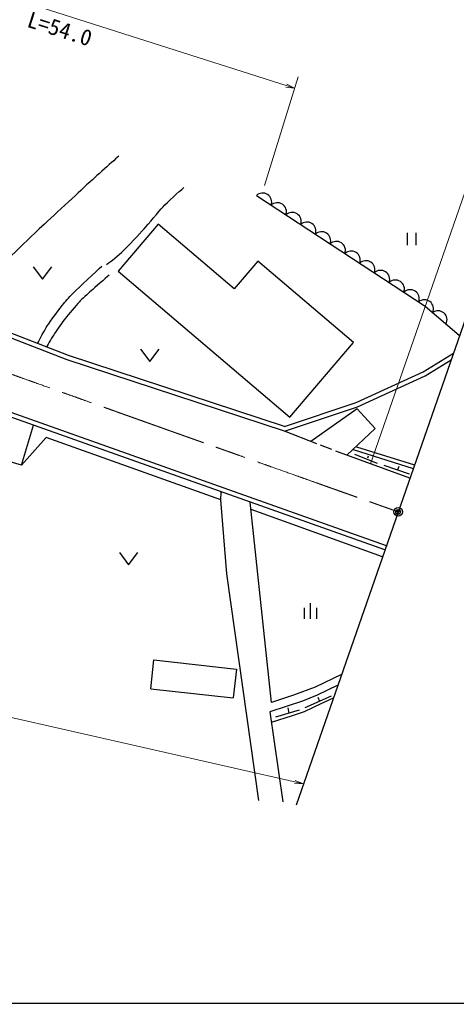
# Model space of a CAD drawing. Units: millimetres, scale not verified. Extents: x 40000 to 680000, y 20000 to 380000.
# Drawn here: x 283978 to 333495, y 205000 to 316587 of the extents above; entities that cross this region are included whole.
import ezdxf
from ezdxf.enums import TextEntityAlignment as Align

# ---------------------------------------------------------------- set-up
doc = ezdxf.new("R2010")
doc.units = ezdxf.units.MM
doc.header["$LTSCALE"] = 1000
doc.header["$PDMODE"] = 32
doc.header["$PDSIZE"] = 500
doc.linetypes.add('CHAIN', pattern=[18.5, 12, -1.5, 3.5, -1.5])
for name, color, linetype, lineweight in [('M-BGD', 7, 'Continuous', 25), ('M-BMK', 2, 'CHAIN', 13), ('M-BMK-SRVR', 3, 'Continuous', 25), ('M-STR-HTXT', 7, 'Continuous', 13), ('M-TTL-BAND', 7, 'Continuous', 25)]:
    doc.layers.add(name, color=color, linetype=linetype, lineweight=lineweight)
doc.layers.add('M-OTRS', color=6, linetype='Continuous')
doc.styles.add('ＭＳ ゴシック', font='')
doc.styles.get('ＭＳ ゴシック').set_extended_font_data('MS Gothic')

msp = doc.modelspace()

# ---------------------------------------------------------------- linework, layer by layer
at = {"layer": 'M-BGD'}
for p, q in [((299693, 293393), (295149, 288056)), ((308307, 286060), (299693, 293393)), ((327910, 292415), (327910, 291015)), ((328960, 291015), (328960, 292415)), ((310976, 289195), (308307, 286060)), ((321832, 279954), (310976, 289195)), ((285521, 288534), (286571, 287134)), ((286571, 287134), (287621, 288534)), ((295149, 288056), (314618, 271481)), ((297681, 279223), (298731, 277823)), ((298731, 277823), (299781, 279223)), ((314618, 271481), (321832, 279954)), ((322261, 272441), (316992, 268741)), ((324288, 270195), (322261, 272441)), ((284174, 266048), (285546, 270578)), ((321089, 267177), (324288, 270195)), ((286965, 269173), (284174, 266048)), ((306804, 262106), (286965, 269173)), ((319366, 267829), (318081, 268307)), ((321784, 267812), (328605, 265658)), ((322177, 268118), (328752, 266083)), ((284174, 266048), (281463, 266862)), ((328225, 264566), (319844, 267633)), ((321937, 267309), (324526, 266293)), ((323510, 267080), (323423, 266828)), ((325269, 266064), (328132, 265059)), ((326985, 265911), (326807, 265524)), ((325124, 255657), (310217, 261032)), ((295280, 256130), (296330, 254730)), ((296330, 254730), (297380, 256130)), ((316975, 248629), (316975, 250379)), ((316275, 248629), (316275, 249854)), ((317675, 248629), (317675, 249854)), ((298834, 240691), (299195, 243948)), ((299195, 243948), (308554, 242912)), ((308554, 242912), (308194, 239655)), ((298834, 240691), (308194, 239655)), ((316352, 238569), (319325, 239882)), ((317773, 239729), (317991, 239293)), ((313029, 237489), (315715, 238290)), ((314385, 238518), (314485, 237924))]:
    msp.add_line(p, q, dxfattribs=at)
for points in [[(310819, 296630), (329979, 284075), (333816, 280786)], [(325560, 256910), (254666, 282065), (245259, 285423), (238254, 287708), (225100, 291783), (224355, 291771), (223136, 291463), (220357, 289659), (218584, 288457)], [(325393, 256439), (254499, 281594), (245097, 284950), (238103, 287231), (225029, 291282), (224421, 291272), (223338, 290998), (220633, 289242), (218892, 288062)], [(317665, 268478), (314001, 269909), (289364, 278011), (271409, 284973), (252919, 291293)], [(314000, 270436), (289532, 278482), (271580, 285443), (253388, 291661)], [(314000, 270436), (322123, 273147), (329737, 276624), (333165, 278765)], [(314001, 269909), (322307, 272681), (329975, 276183), (332903, 278012)], [(311082, 228006), (307456, 253731), (306804, 262106), (306830, 263025)], [(320481, 242314), (317502, 240859), (315029, 239972), (312537, 239123), (310130, 261854)], [(320050, 241075), (317722, 239964), (316062, 239276), (312365, 238051), (313814, 227873)], [(312530, 236894), (314925, 237633), (316262, 238092), (318150, 238996), (319560, 239666)]]:
    msp.add_lwpolyline(points, dxfattribs=at)
for centre, radius, start, end in [((311532, 295893), 1025, 339.44541, 134.08464), ((313205, 294797), 1025, 339.44541, 134.08464), ((314877, 293701), 1025, 339.44541, 134.08464), ((316550, 292605), 1025, 339.44541, 134.08464), ((318223, 291509), 1025, 339.44541, 134.08464), ((319896, 290413), 1025, 339.44541, 134.08464), ((321569, 289316), 1025, 339.44541, 134.08464), ((323242, 288220), 1025, 339.44541, 134.08464), ((324915, 287124), 1025, 339.44541, 134.08464), ((326587, 286028), 1025, 339.44541, 134.08464), ((328260, 284932), 1025, 339.44541, 134.08464), ((329879, 283789), 1023, 335.41811, 130.05734), ((331422, 282541), 1025, 332.07909, 126.71832)]:
    msp.add_arc(centre, radius, start, end, dxfattribs=at)
for points, knots in [([(295212, 301095), (294446, 300421), (292168, 298378), (291415, 297689), (290320, 296687), (287055, 293656), (285974, 292639), (285331, 292035), (283437, 290189), (282798, 289581), (281738, 288572), (278548, 285558), (277481, 284557)], [0, 0, 0, 0, 1, 1, 1, 2, 2, 2, 3, 3, 3, 4, 4, 4, 4]), ([(293819, 288820), (294216, 289085), (295340, 289982), (295688, 290311), (296196, 290792), (297616, 292340), (298085, 292860), (298528, 293349), (299787, 294880), (300244, 295356), (300687, 295816), (302089, 297123), (302579, 297532)], [0, 0, 0, 0, 1, 1, 1, 2, 2, 2, 3, 3, 3, 4, 4, 4, 4]), ([(286016, 279846), (286201, 280262), (286856, 281466), (287104, 281848), (287451, 282381), (288590, 283911), (288985, 284408), (289184, 284659), (289843, 285362), (290072, 285586), (290704, 286205), (292635, 288027), (293289, 288622)], [0, 0, 0, 0, 1, 1, 1, 2, 2, 2, 3, 3, 3, 4, 4, 4, 4]), ([(294114, 287596), (293700, 287248), (292474, 286186), (292071, 285826), (291793, 285578), (290963, 284826), (290709, 284554), (290379, 284201), (289452, 283087), (289156, 282707), (288896, 282374), (288161, 281345), (287931, 280992), (287735, 280694), (287193, 279770), (287027, 279454)], [0, 0, 0, 0, 1, 1, 1, 2, 2, 2, 3, 3, 3, 4, 4, 4, 5, 5, 5, 5])]:
    msp.add_open_spline(points, degree=3, knots=knots, dxfattribs=at)
at = {"layer": 'M-BMK'}
msp.add_open_spline([(65329, 268253), (66661, 269222), (70698, 272072), (72057, 273001), (72772, 273490), (74968, 274881), (75700, 275345), (76176, 275646), (77618, 276529), (78097, 276825), (78651, 277167), (80304, 278205), (80864, 278535), (81567, 278948), (83699, 280147), (84412, 280542), (85369, 281073), (88252, 282648), (89216, 283168), (89933, 283555), (92091, 284705), (92816, 285077), (93301, 285325), (94776, 286031), (95268, 286266), (96052, 286640), (98401, 287764), (99192, 288123), (99914, 288451), (102094, 289399), (102829, 289696), (103969, 290157), (107412, 291485), (108567, 291909), (109726, 292336), (113227, 293555), (114398, 293948), (115709, 294389), (119651, 295688), (120977, 296082), (122112, 296420), (125550, 297312), (126696, 297607), (127877, 297910), (131427, 298795), (132614, 299074), (133614, 299308), (136622, 299969), (137629, 300169), (139054, 300453), (143340, 301257), (144774, 301497), (146157, 301728), (150320, 302342), (151710, 302528), (152591, 302646), (155243, 302929), (156128, 303015), (156491, 303050), (157585, 303109), (157949, 303132), (159004, 303197), (162169, 303400), (163225, 303451), (164576, 303515), (168628, 303686), (169980, 303707), (171735, 303733), (177002, 303741), (178756, 303686), (180548, 303630), (185918, 303300), (187705, 303152), (189686, 302988), (195618, 302374), (197591, 302127), (199015, 301948), (203269, 301267), (204684, 301023), (205928, 300808), (209653, 300107), (210886, 299833), (212878, 299392), (218825, 297951), (220802, 297450), (221755, 297208), (224594, 296416), (225530, 296118), (227880, 295370), (234887, 292999), (237226, 292219), (240898, 290995), (251925, 287353), (255585, 286096), (259323, 284812), (270492, 280836), (274215, 279513), (279501, 277634), (295348, 271968), (300633, 270087), (305885, 268216), (321644, 262616), (326898, 260753)], degree=3, knots=[0, 0, 0, 0, 1, 1, 1, 2, 2, 2, 3, 3, 3, 4, 4, 4, 5, 5, 5, 6, 6, 6, 7, 7, 7, 8, 8, 8, 9, 9, 9, 10, 10, 10, 11, 11, 11, 12, 12, 12, 13, 13, 13, 14, 14, 14, 15, 15, 15, 16, 16, 16, 17, 17, 17, 18, 18, 18, 19, 19, 19, 20, 20, 20, 21, 21, 21, 22, 22, 22, 23, 23, 23, 24, 24, 24, 25, 25, 25, 26, 26, 26, 27, 27, 27, 28, 28, 28, 29, 29, 29, 30, 30, 30, 31, 31, 31, 32, 32, 32, 33, 33, 33, 34, 34, 34, 34], dxfattribs=at)
at = {"layer": 'M-BMK-SRVR'}
msp.add_line((349592, 325973), (315317, 227471), dxfattribs=at)
msp.add_circle((326898, 260753), 500, dxfattribs=at)
msp.add_point((326898, 260753), dxfattribs=at)
at = {"layer": 'M-OTRS'}
msp.add_point((326868, 260706), dxfattribs=at)
at = {"layer": 'M-STR-HTXT'}
for p, q in [((264568, 324955), (315159, 308803)), ((311746, 297766), (315564, 310114)), ((323766, 266198), (337047, 304487)), ((214642, 252955), (316164, 229907))]:
    msp.add_line(p, q, dxfattribs=at)
for points in [[(314156, 308948), (315159, 308803), (314257, 309266)], [(315152, 229966), (316164, 229907), (315226, 230291)]]:
    msp.add_lwpolyline(points, dxfattribs=at)
at = {"layer": 'M-TTL-BAND'}
msp.add_line((40000, 205000), (579000, 205000), dxfattribs=at)

# ---------------------------------------------------------------- texts
at = {"layer": 'M-STR-HTXT', "style": 'ＭＳ ゴシック'}
msp.add_text('L=54.0', height=1833, rotation=342.293, dxfattribs=at).set_placement((284526, 315287), align=Align.BOTTOM_LEFT)

doc.saveas('drawing.dxf')
